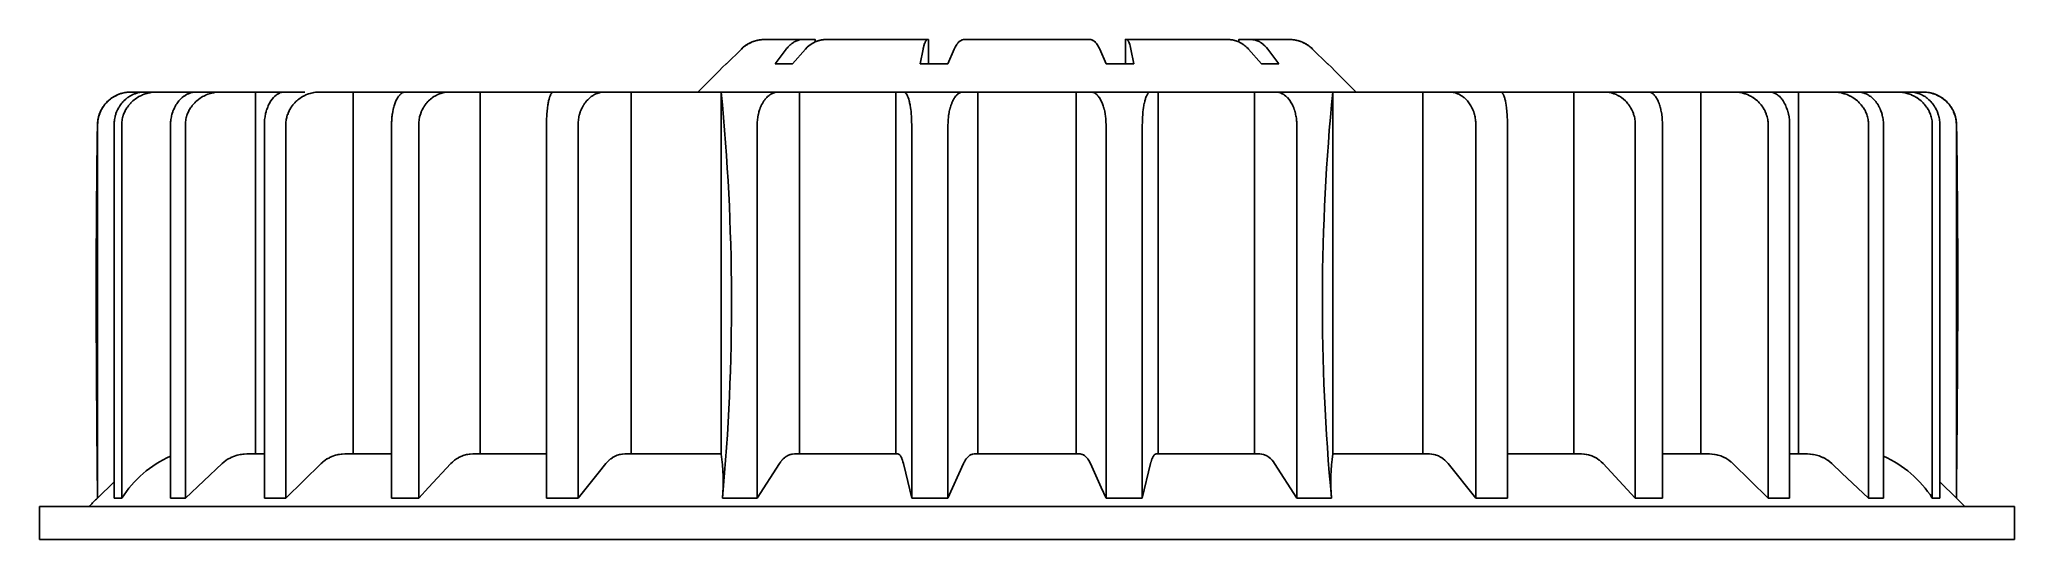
# Model space of a CAD drawing. Header units: millimetres. Extents: x -15 to 15, y -0.5 to 7.1.
import ezdxf

# ---------------------------------------------------------------- set-up
doc = ezdxf.new("R2010")
doc.units = ezdxf.units.MM

msp = doc.modelspace()

# ---------------------------------------------------------------- linework, layer by layer
at = {"color": 7, "linetype": 'Continuous', "lineweight": 25}
for p, q in [((-3.22, 7.062), (-3.22, 7.1)), ((-3.22, 7.062), (-3.22, 7.062)), ((-1.496, 6.73), (-1.496, 7.1)), ((1.496, 7.1), (1.496, 6.73)), ((3.22, 7.1), (3.22, 7.062)), ((-4.565, 6.73), (-4.57, 6.73)), ((-4.57, 6.73), (-4.57, 6.73)), ((-3.823, 6.73), (-3.563, 6.73)), ((-1.621, 6.73), (-1.2, 6.73)), ((1.2, 6.73), (1.621, 6.73)), ((3.823, 6.73), (3.563, 6.73)), ((4.565, 6.73), (4.57, 6.73)), ((-12.689, 6.3), (-12.619, 6.3)), ((-12.689, 6.292), (-12.689, 6.3)), ((-11.718, 6.3), (-11.278, 6.3)), ((-11.718, 0.8), (-11.718, 6.3)), ((-10.234, 6.3), (-8.773, 6.3)), ((-10.234, 0.8), (-10.234, 6.3)), ((-8.304, 6.3), (-6.416, 6.3)), ((-8.304, 0.8), (-8.304, 6.3)), ((-6.011, 6.3), (-3.778, 6.3)), ((-6.011, 0.8), (-6.011, 6.3)), ((-4.645, 6.3), (-4.645, 0.8)), ((-3.455, 6.3), (3.455, 6.3)), ((-3.455, 0.8), (-3.455, 6.3)), ((-1.992, 6.3), (-1.992, 0.8)), ((-0.748, 0.8), (-0.748, 6.3)), ((0.748, 6.3), (0.748, 0.8)), ((1.992, 0.8), (1.992, 6.3)), ((3.455, 6.3), (3.455, 0.8)), ((3.778, 6.3), (6.011, 6.3)), ((4.645, 0.8), (4.645, 6.3)), ((6.011, 6.3), (6.011, 0.8)), ((6.416, 6.3), (8.304, 6.3)), ((8.304, 6.3), (8.304, 0.8)), ((8.773, 6.3), (10.234, 6.3)), ((10.234, 6.3), (10.234, 0.8)), ((10.97, 6.3), (10.748, 6.3)), ((11.278, 6.3), (11.718, 6.3)), ((11.718, 6.3), (11.718, 0.8)), ((12.619, 6.3), (12.689, 6.3)), ((12.689, 6.3), (12.689, 6.292)), ((-11.718, 0.8), (-11.584, 0.8)), ((-10.234, 0.8), (-9.652, 0.8)), ((-7.299, 0.8), (-8.304, 0.8)), ((-4.645, 0.8), (-6.011, 0.8)), ((-1.992, 0.8), (-3.455, 0.8)), ((0.748, 0.8), (-0.748, 0.8)), ((1.992, 0.8), (3.455, 0.8)), ((6.011, 0.8), (4.645, 0.8)), ((7.299, 0.8), (8.304, 0.8)), ((9.652, 0.8), (10.234, 0.8)), ((11.718, 0.8), (11.584, 0.8)), ((-14.117, 0.13), (-13.866, 0.378)), ((13.866, 0.378), (14.117, 0.13)), ((-15, 0), (-15, -0.5)), ((-15, 0), (15, 0)), ((-14.12, 0.13), (-14.117, 0.13)), ((-13.751, 0.13), (-13.866, 0.13)), ((-13.01, 0.13), (-12.784, 0.13)), ((-11.584, 0.13), (-11.258, 0.13)), ((-9.652, 0.13), (-9.24, 0.13)), ((-7.299, 0.13), (-6.819, 0.13)), ((-4.626, 0.13), (-4.099, 0.13)), ((-1.751, 0.13), (-1.2, 0.13)), ((1.2, 0.13), (1.751, 0.13)), ((4.099, 0.13), (4.626, 0.13)), ((6.819, 0.13), (7.299, 0.13)), ((9.24, 0.13), (9.652, 0.13)), ((11.258, 0.13), (11.584, 0.13)), ((13.01, 0.13), (12.784, 0.13)), ((13.866, 0.13), (13.751, 0.13)), ((14.117, 0.13), (14.118, 0.13)), ((14.248, 0), (14.118, 0.13)), ((15, -0.5), (15, 0)), ((15, -0.5), (-15, -0.5))]:
    msp.add_line(p, q, dxfattribs=at)
at = {"color": 7, "linetype": 'Continuous', "lineweight": 25, "flags": 128}
for points in [[(-4.565, 6.73), (-4.339, 6.954), (-4.309, 6.981), (-4.278, 7.006), (-4.246, 7.026), (-4.244, 7.027), (-4.212, 7.045), (-4.21, 7.047), (-4.2, 7.051), (-4.175, 7.062), (-4.162, 7.067), (-4.138, 7.075), (-4.123, 7.08), (-4.1, 7.086), (-4.084, 7.09), (-4.061, 7.093), (-4.045, 7.096), (-4.036, 7.097), (-4.022, 7.098), (-3.996, 7.1), (-3.982, 7.1), (-3.961, 7.1), (-3.918, 7.1), (-3.876, 7.1), (-3.835, 7.1), (-3.795, 7.1), (-3.757, 7.1), (-3.721, 7.1), (-3.688, 7.1), (-3.657, 7.1), (-3.628, 7.1), (-3.603, 7.1), (-3.581, 7.1), (-3.562, 7.1), (-3.547, 7.1), (-3.394, 7.1)], [(-4.32, 6.971), (-4.332, 6.961), (-4.339, 6.954)], [(-4.252, 7.023), (-4.259, 7.018), (-4.269, 7.012)], [(-4.217, 7.042), (-4.225, 7.038), (-4.235, 7.033)], [(-4.01, 7.099), (-4.022, 7.098), (-4.028, 7.098)], [(-3.22, 7.1), (-3.22, 7.1), (-3.223, 7.1), (-3.23, 7.1), (-3.241, 7.1), (-3.256, 7.1), (-3.274, 7.1), (-3.295, 7.1), (-3.32, 7.1), (-3.348, 7.1), (-3.378, 7.1), (-3.394, 7.1), (-3.423, 7.098), (-3.452, 7.094), (-3.454, 7.093), (-3.481, 7.086), (-3.483, 7.085), (-3.509, 7.075), (-3.511, 7.074), (-3.519, 7.071), (-3.536, 7.062), (-3.547, 7.056), (-3.563, 7.045), (-3.573, 7.038), (-3.588, 7.026), (-3.598, 7.018), (-3.612, 7.004), (-3.622, 6.995), (-3.629, 6.987), (-3.635, 6.98), (-3.651, 6.961), (-3.657, 6.954), (-3.823, 6.73)], [(-1.505, 7.1), (-1.511, 7.1), (-1.523, 7.1), (-1.539, 7.1), (-1.559, 7.1), (-1.581, 7.1), (-1.607, 7.1), (-1.636, 7.1), (-1.668, 7.1), (-1.702, 7.1), (-2.495, 7.1), (-2.531, 7.1), (-2.569, 7.1), (-2.609, 7.1), (-2.651, 7.1), (-2.693, 7.1), (-2.736, 7.1), (-2.78, 7.1), (-2.824, 7.1), (-2.867, 7.1), (-2.91, 7.1), (-2.951, 7.1), (-2.992, 7.1), (-3.031, 7.1), (-3.049, 7.1), (-3.061, 7.1), (-3.084, 7.098), (-3.097, 7.097), (-3.104, 7.096), (-3.119, 7.093), (-3.139, 7.09), (-3.153, 7.086), (-3.174, 7.08), (-3.187, 7.075), (-3.208, 7.067), (-3.22, 7.062), (-3.241, 7.051), (-3.25, 7.047), (-3.252, 7.045), (-3.281, 7.027), (-3.282, 7.026), (-3.31, 7.006), (-3.338, 6.981), (-3.364, 6.954), (-3.563, 6.73)], [(-3.074, 7.099), (-3.084, 7.098), (-3.09, 7.098)], [(-1.621, 6.73), (-1.578, 6.954), (-1.576, 6.961), (-1.572, 6.98), (-1.571, 6.987), (-1.569, 6.995), (-1.566, 7.004), (-1.562, 7.018), (-1.56, 7.026), (-1.556, 7.038), (-1.553, 7.045), (-1.549, 7.056), (-1.546, 7.062), (-1.542, 7.071), (-1.54, 7.074), (-1.539, 7.075), (-1.532, 7.085), (-1.532, 7.086), (-1.525, 7.093), (-1.524, 7.094), (-1.517, 7.098), (-1.509, 7.1), (-1.505, 7.1), (-1.499, 7.1), (-1.496, 7.1), (-1.496, 7.1)], [(1.2, 6.73), (1.104, 6.954), (1.101, 6.961), (1.092, 6.98), (1.088, 6.987), (1.084, 6.995), (1.078, 7.004), (1.07, 7.018), (1.064, 7.026), (1.056, 7.038), (1.05, 7.045), (1.04, 7.056), (1.034, 7.062), (1.024, 7.071), (1.02, 7.074), (1.018, 7.075), (1.003, 7.085), (1.002, 7.086), (0.987, 7.093), (0.986, 7.094), (0.97, 7.098), (0.952, 7.1), (0.943, 7.1), (0.923, 7.1), (0.9, 7.1), (0.873, 7.1), (0.843, 7.1), (0.811, 7.1), (0.777, 7.1), (0.74, 7.1), (0.701, 7.1), (0.661, 7.1), (0.619, 7.1), (0.577, 7.1), (0.534, 7.1), (0.49, 7.1), (-0.49, 7.1), (-0.534, 7.1), (-0.577, 7.1), (-0.619, 7.1), (-0.661, 7.1), (-0.701, 7.1), (-0.74, 7.1), (-0.777, 7.1), (-0.811, 7.1), (-0.843, 7.1), (-0.873, 7.1), (-0.9, 7.1), (-0.923, 7.1), (-0.943, 7.1), (-0.952, 7.1), (-0.958, 7.1), (-0.969, 7.098), (-0.975, 7.097), (-0.979, 7.096), (-0.986, 7.093), (-0.995, 7.09), (-1.002, 7.086), (-1.012, 7.08), (-1.018, 7.075), (-1.029, 7.067), (-1.034, 7.062), (-1.045, 7.051), (-1.049, 7.047), (-1.05, 7.045), (-1.064, 7.027), (-1.064, 7.026), (-1.078, 7.006), (-1.091, 6.981), (-1.104, 6.954), (-1.2, 6.73)], [(-1.096, 6.971), (-1.101, 6.961), (-1.104, 6.954)], [(-1.067, 7.023), (-1.07, 7.018), (-1.074, 7.012)], [(-1.052, 7.042), (-1.056, 7.038), (-1.06, 7.033)], [(-0.964, 7.099), (-0.969, 7.098), (-0.971, 7.098)], [(0.964, 7.099), (0.958, 7.1), (0.952, 7.1)], [(0.999, 7.087), (0.995, 7.09), (0.991, 7.091)], [(1.016, 7.077), (1.012, 7.08), (1.008, 7.083)], [(1.034, 7.062), (1.029, 7.067), (1.026, 7.069)], [(1.081, 7), (1.078, 7.006), (1.074, 7.012)], [(1.096, 6.971), (1.091, 6.981), (1.09, 6.984)], [(1.496, 7.1), (1.496, 7.1), (1.499, 7.1), (1.505, 7.1), (1.509, 7.1), (1.512, 7.1), (1.517, 7.098), (1.52, 7.097), (1.521, 7.096), (1.524, 7.093), (1.529, 7.09), (1.532, 7.086), (1.536, 7.08), (1.539, 7.075), (1.544, 7.067), (1.546, 7.062), (1.551, 7.051), (1.553, 7.047), (1.553, 7.045), (1.56, 7.027), (1.56, 7.026), (1.566, 7.004), (1.572, 6.98), (1.578, 6.954), (1.621, 6.73)], [(3.563, 6.73), (3.364, 6.954), (3.357, 6.961), (3.338, 6.98), (3.331, 6.987), (3.322, 6.995), (3.311, 7.004), (3.294, 7.018), (3.282, 7.026), (3.264, 7.038), (3.251, 7.045), (3.232, 7.056), (3.22, 7.062), (3.199, 7.071), (3.19, 7.074), (3.187, 7.075), (3.156, 7.085), (3.153, 7.086), (3.121, 7.093), (3.119, 7.094), (3.086, 7.098), (3.049, 7.1), (3.031, 7.1), (2.992, 7.1), (2.951, 7.1), (2.91, 7.1), (2.867, 7.1), (2.824, 7.1), (2.78, 7.1), (2.736, 7.1), (2.693, 7.1), (2.651, 7.1), (2.609, 7.1), (2.569, 7.1), (2.531, 7.1), (2.495, 7.1), (1.702, 7.1), (1.668, 7.1), (1.636, 7.1), (1.607, 7.1), (1.581, 7.1), (1.559, 7.1), (1.539, 7.1), (1.523, 7.1), (1.511, 7.1), (1.509, 7.1)], [(3.049, 7.1), (3.061, 7.1), (3.074, 7.099)], [(3.13, 7.091), (3.139, 7.09), (3.148, 7.087)], [(3.165, 7.083), (3.174, 7.08), (3.182, 7.077)], [(3.203, 7.069), (3.208, 7.067), (3.22, 7.062), (3.22, 7.062)], [(3.22, 7.1), (3.22, 7.1), (3.223, 7.1), (3.23, 7.1), (3.241, 7.1), (3.256, 7.1), (3.274, 7.1), (3.295, 7.1), (3.32, 7.1), (3.348, 7.1), (3.378, 7.1), (3.394, 7.1), (3.404, 7.1), (3.423, 7.098), (3.434, 7.097), (3.44, 7.096), (3.452, 7.093), (3.469, 7.09), (3.481, 7.086), (3.498, 7.08), (3.509, 7.075), (3.526, 7.067), (3.536, 7.062), (3.554, 7.051), (3.561, 7.047), (3.563, 7.045), (3.587, 7.027), (3.588, 7.026), (3.613, 7.004), (3.636, 6.98), (3.657, 6.954), (3.823, 6.73)], [(4.565, 6.73), (4.339, 6.954), (4.332, 6.961), (4.31, 6.98), (4.302, 6.987), (4.292, 6.995), (4.279, 7.004), (4.259, 7.018), (4.246, 7.026), (4.225, 7.038), (4.211, 7.045), (4.189, 7.056), (4.175, 7.062), (4.152, 7.071), (4.142, 7.074), (4.138, 7.075), (4.103, 7.085), (4.1, 7.086), (4.064, 7.093), (4.061, 7.094), (4.023, 7.098), (3.982, 7.1), (3.961, 7.1), (3.918, 7.1), (3.876, 7.1), (3.835, 7.1), (3.795, 7.1), (3.757, 7.1), (3.721, 7.1), (3.688, 7.1), (3.657, 7.1), (3.628, 7.1), (3.603, 7.1), (3.581, 7.1), (3.562, 7.1), (3.547, 7.1), (3.394, 7.1)], [(3.982, 7.1), (3.996, 7.1), (4.01, 7.099)], [(4.074, 7.091), (4.084, 7.09), (4.094, 7.087)], [(4.113, 7.083), (4.123, 7.08), (4.132, 7.077)], [(4.157, 7.069), (4.162, 7.067), (4.175, 7.062)], [(4.271, 7.01), (4.279, 7.004), (4.284, 7)], [(4.307, 6.983), (4.31, 6.98), (4.32, 6.971)], [(-14.117, 0.13), (-14.117, 5.8), (-14.116, 5.838), (-14.115, 5.841), (-14.112, 5.875), (-14.11, 5.882), (-14.105, 5.912), (-14.102, 5.923), (-14.095, 5.948), (-14.092, 5.958), (-14.09, 5.962), (-14.078, 5.994), (-14.075, 6.001), (-14.061, 6.029), (-14.056, 6.038), (-14.042, 6.062), (-14.035, 6.073), (-14.021, 6.094), (-14.018, 6.098), (-14.011, 6.107), (-13.993, 6.129), (-13.984, 6.138), (-13.965, 6.158), (-13.954, 6.168), (-13.935, 6.185), (-13.923, 6.194), (-13.904, 6.209), (-13.889, 6.218), (-13.868, 6.231), (-13.853, 6.239), (-13.831, 6.251), (-13.815, 6.258), (-13.793, 6.267), (-13.777, 6.273), (-13.754, 6.28), (-13.737, 6.284), (-13.712, 6.29), (-13.696, 6.293), (-13.67, 6.297), (-13.654, 6.298), (-13.628, 6.3), (-13.613, 6.3), (-13.409, 6.3)], [(-13.221, 6.3), (-13.409, 6.3), (-13.436, 6.299), (-13.447, 6.298), (-13.475, 6.295), (-13.484, 6.293), (-13.512, 6.287), (-13.521, 6.284), (-13.549, 6.276), (-13.558, 6.273), (-13.584, 6.262), (-13.593, 6.258), (-13.597, 6.256), (-13.627, 6.24), (-13.63, 6.238), (-13.659, 6.218), (-13.661, 6.217), (-13.691, 6.194), (-13.718, 6.168), (-13.733, 6.153), (-13.745, 6.138), (-13.757, 6.124), (-13.77, 6.107), (-13.779, 6.094), (-13.792, 6.073), (-13.798, 6.063), (-13.811, 6.038), (-13.815, 6.03), (-13.825, 6.008), (-13.828, 6.001), (-13.838, 5.973), (-13.841, 5.962), (-13.849, 5.938), (-13.852, 5.923), (-13.857, 5.902), (-13.86, 5.882), (-13.862, 5.866), (-13.864, 5.847), (-13.865, 5.841), (-13.866, 5.81), (-13.866, 5.8), (-13.866, 0.13)], [(-13.751, 0.13), (-13.751, 5.8), (-13.75, 5.838), (-13.749, 5.841), (-13.745, 5.875), (-13.744, 5.882), (-13.738, 5.912), (-13.735, 5.923), (-13.728, 5.948), (-13.724, 5.958), (-13.722, 5.962), (-13.71, 5.994), (-13.706, 6.001), (-13.692, 6.029), (-13.687, 6.038), (-13.673, 6.062), (-13.665, 6.073), (-13.65, 6.094), (-13.647, 6.098), (-13.639, 6.107), (-13.62, 6.129), (-13.611, 6.138), (-13.591, 6.158), (-13.58, 6.168), (-13.56, 6.185), (-13.547, 6.194), (-13.527, 6.209), (-13.511, 6.218), (-13.49, 6.231), (-13.474, 6.239), (-13.451, 6.251), (-13.434, 6.258), (-13.411, 6.267), (-13.394, 6.273), (-13.37, 6.28), (-13.352, 6.284), (-13.326, 6.29), (-13.309, 6.293), (-13.282, 6.297), (-13.265, 6.298), (-13.237, 6.3), (-13.221, 6.3), (-12.689, 6.3)], [(-12.252, 6.3), (-12.619, 6.3), (-12.643, 6.299), (-12.651, 6.298), (-12.676, 6.295), (-12.683, 6.293), (-12.708, 6.287), (-12.715, 6.284), (-12.739, 6.276), (-12.746, 6.273), (-12.769, 6.262), (-12.776, 6.258), (-12.779, 6.256), (-12.805, 6.24), (-12.808, 6.238), (-12.833, 6.218), (-12.835, 6.217), (-12.86, 6.194), (-12.883, 6.168), (-12.896, 6.153), (-12.906, 6.138), (-12.916, 6.124), (-12.927, 6.107), (-12.935, 6.094), (-12.946, 6.073), (-12.951, 6.063), (-12.962, 6.038), (-12.966, 6.03), (-12.974, 6.008), (-12.977, 6.001), (-12.985, 5.973), (-12.988, 5.962), (-12.994, 5.938), (-12.997, 5.923), (-13.001, 5.902), (-13.004, 5.882), (-13.006, 5.866), (-13.008, 5.847), (-13.008, 5.841), (-13.009, 5.81), (-13.01, 5.8), (-13.01, 0.13)], [(-12.784, 0.13), (-12.784, 5.8), (-12.783, 5.838), (-12.782, 5.841), (-12.778, 5.875), (-12.777, 5.882), (-12.771, 5.912), (-12.768, 5.923), (-12.76, 5.948), (-12.757, 5.958), (-12.755, 5.962), (-12.742, 5.994), (-12.739, 6.001), (-12.725, 6.029), (-12.72, 6.038), (-12.705, 6.062), (-12.697, 6.073), (-12.682, 6.094), (-12.68, 6.098), (-12.672, 6.107), (-12.653, 6.129), (-12.643, 6.138), (-12.624, 6.158), (-12.612, 6.168), (-12.592, 6.185), (-12.579, 6.194), (-12.559, 6.209), (-12.543, 6.218), (-12.522, 6.231), (-12.505, 6.239), (-12.483, 6.251), (-12.466, 6.258), (-12.442, 6.267), (-12.425, 6.273), (-12.401, 6.28), (-12.383, 6.284), (-12.357, 6.29), (-12.34, 6.293), (-12.313, 6.297), (-12.296, 6.298), (-12.268, 6.3), (-12.252, 6.3), (-11.718, 6.3)], [(-11.584, 0.13), (-11.584, 5.8), (-11.584, 5.81), (-11.583, 5.841), (-11.583, 5.847), (-11.581, 5.866), (-11.58, 5.882), (-11.578, 5.902), (-11.574, 5.923), (-11.572, 5.938), (-11.567, 5.962), (-11.565, 5.973), (-11.558, 6.001), (-11.556, 6.008), (-11.55, 6.03), (-11.547, 6.038), (-11.538, 6.063), (-11.534, 6.073), (-11.526, 6.094), (-11.519, 6.107), (-11.511, 6.124), (-11.503, 6.138), (-11.495, 6.153), (-11.485, 6.168), (-11.467, 6.194), (-11.447, 6.217), (-11.445, 6.218), (-11.426, 6.238), (-11.424, 6.24), (-11.404, 6.256), (-11.401, 6.258), (-11.395, 6.262), (-11.377, 6.273), (-11.372, 6.276), (-11.353, 6.284), (-11.347, 6.287), (-11.328, 6.293), (-11.322, 6.295), (-11.303, 6.298), (-11.296, 6.299), (-11.278, 6.3), (-10.97, 6.3)], [(-11.258, 0.13), (-11.258, 5.8), (-11.257, 5.838), (-11.256, 5.841), (-11.252, 5.875), (-11.251, 5.882), (-11.245, 5.912), (-11.242, 5.923), (-11.236, 5.948), (-11.232, 5.958), (-11.23, 5.962), (-11.218, 5.994), (-11.215, 6.001), (-11.202, 6.029), (-11.197, 6.038), (-11.182, 6.062), (-11.175, 6.073), (-11.161, 6.094), (-11.158, 6.098), (-11.15, 6.107), (-11.132, 6.129), (-11.123, 6.138), (-11.104, 6.158), (-11.093, 6.168), (-11.074, 6.185), (-11.061, 6.194), (-11.042, 6.209), (-11.027, 6.218), (-11.006, 6.231), (-10.991, 6.239), (-10.969, 6.251), (-10.953, 6.258), (-10.93, 6.267), (-10.914, 6.273), (-10.891, 6.28), (-10.873, 6.284), (-10.849, 6.29), (-10.832, 6.293), (-10.806, 6.297), (-10.79, 6.298), (-10.763, 6.3), (-10.748, 6.3), (-10.234, 6.3)], [(-9.652, 0.13), (-9.652, 5.8), (-9.652, 5.81), (-9.652, 5.841), (-9.651, 5.847), (-9.65, 5.866), (-9.649, 5.882), (-9.648, 5.902), (-9.646, 5.923), (-9.644, 5.938), (-9.641, 5.962), (-9.639, 5.973), (-9.635, 6.001), (-9.633, 6.008), (-9.629, 6.03), (-9.627, 6.038), (-9.621, 6.063), (-9.618, 6.073), (-9.612, 6.094), (-9.608, 6.107), (-9.603, 6.124), (-9.597, 6.138), (-9.591, 6.153), (-9.585, 6.168), (-9.572, 6.194), (-9.559, 6.217), (-9.558, 6.218), (-9.545, 6.238), (-9.543, 6.24), (-9.529, 6.256), (-9.528, 6.258), (-9.524, 6.262), (-9.511, 6.273), (-9.508, 6.276), (-9.495, 6.284), (-9.491, 6.287), (-9.478, 6.293), (-9.474, 6.295), (-9.461, 6.298), (-9.456, 6.299), (-9.444, 6.3), (-9.234, 6.3)], [(-9.24, 0.13), (-9.24, 5.8), (-9.239, 5.838), (-9.239, 5.841), (-9.235, 5.875), (-9.234, 5.882), (-9.229, 5.912), (-9.226, 5.923), (-9.22, 5.948), (-9.217, 5.958), (-9.215, 5.962), (-9.204, 5.994), (-9.201, 6.001), (-9.189, 6.029), (-9.184, 6.038), (-9.171, 6.062), (-9.164, 6.073), (-9.151, 6.094), (-9.149, 6.098), (-9.142, 6.107), (-9.125, 6.129), (-9.117, 6.138), (-9.099, 6.158), (-9.09, 6.168), (-9.072, 6.185), (-9.06, 6.194), (-9.043, 6.209), (-9.029, 6.218), (-9.01, 6.231), (-8.996, 6.239), (-8.976, 6.251), (-8.961, 6.258), (-8.94, 6.267), (-8.925, 6.273), (-8.904, 6.28), (-8.888, 6.284), (-8.866, 6.29), (-8.85, 6.293), (-8.827, 6.297), (-8.812, 6.298), (-8.788, 6.3), (-8.773, 6.3), (-8.304, 6.3)], [(-7.299, 0.13), (-7.299, 5.8), (-7.299, 5.81), (-7.298, 5.841), (-7.298, 5.847), (-7.298, 5.866), (-7.297, 5.882), (-7.297, 5.902), (-7.296, 5.923), (-7.295, 5.938), (-7.293, 5.962), (-7.292, 5.973), (-7.29, 6.001), (-7.289, 6.008), (-7.287, 6.03), (-7.286, 6.038), (-7.284, 6.063), (-7.282, 6.073), (-7.279, 6.094), (-7.277, 6.107), (-7.274, 6.124), (-7.272, 6.138), (-7.269, 6.153), (-7.266, 6.168), (-7.26, 6.194), (-7.253, 6.217), (-7.253, 6.218), (-7.246, 6.238), (-7.245, 6.24), (-7.239, 6.256), (-7.238, 6.258), (-7.236, 6.262), (-7.23, 6.273), (-7.228, 6.276), (-7.222, 6.284), (-7.22, 6.287), (-7.214, 6.293), (-7.212, 6.295), (-7.205, 6.298), (-7.203, 6.299), (-7.197, 6.3), (-7.094, 6.3)], [(-6.819, 0.13), (-6.819, 5.8), (-6.817, 5.838), (-6.817, 5.841), (-6.814, 5.875), (-6.813, 5.882), (-6.808, 5.912), (-6.806, 5.923), (-6.801, 5.948), (-6.798, 5.958), (-6.797, 5.962), (-6.787, 5.994), (-6.785, 6.001), (-6.774, 6.029), (-6.77, 6.038), (-6.759, 6.062), (-6.753, 6.073), (-6.742, 6.094), (-6.74, 6.098), (-6.734, 6.107), (-6.719, 6.129), (-6.712, 6.138), (-6.697, 6.158), (-6.689, 6.168), (-6.673, 6.185), (-6.663, 6.194), (-6.648, 6.209), (-6.636, 6.218), (-6.62, 6.231), (-6.608, 6.239), (-6.59, 6.251), (-6.578, 6.258), (-6.56, 6.267), (-6.547, 6.273), (-6.529, 6.28), (-6.515, 6.284), (-6.495, 6.29), (-6.482, 6.293), (-6.462, 6.297), (-6.449, 6.298), (-6.428, 6.3), (-6.416, 6.3), (-6.011, 6.3)], [(-4.099, 0.13), (-4.099, 5.8), (-4.098, 5.838), (-4.098, 5.841), (-4.095, 5.875), (-4.094, 5.882), (-4.091, 5.912), (-4.089, 5.923), (-4.085, 5.948), (-4.083, 5.958), (-4.081, 5.962), (-4.074, 5.994), (-4.072, 6.001), (-4.063, 6.029), (-4.06, 6.038), (-4.051, 6.062), (-4.046, 6.073), (-4.038, 6.094), (-4.036, 6.098), (-4.031, 6.107), (-4.02, 6.129), (-4.014, 6.138), (-4.002, 6.158), (-3.995, 6.168), (-3.983, 6.185), (-3.975, 6.194), (-3.963, 6.209), (-3.953, 6.218), (-3.94, 6.231), (-3.931, 6.239), (-3.917, 6.251), (-3.907, 6.258), (-3.892, 6.267), (-3.882, 6.273), (-3.868, 6.28), (-3.857, 6.284), (-3.841, 6.29), (-3.831, 6.293), (-3.814, 6.297), (-3.804, 6.298), (-3.787, 6.3), (-3.778, 6.3), (-3.455, 6.3)], [(-1.751, 0.13), (-1.751, 5.8), (-1.751, 5.81), (-1.752, 5.841), (-1.752, 5.847), (-1.752, 5.866), (-1.753, 5.882), (-1.754, 5.902), (-1.755, 5.923), (-1.756, 5.938), (-1.758, 5.962), (-1.759, 5.973), (-1.761, 6.001), (-1.762, 6.008), (-1.765, 6.03), (-1.766, 6.038), (-1.769, 6.063), (-1.771, 6.073), (-1.774, 6.094), (-1.777, 6.107), (-1.78, 6.124), (-1.783, 6.138), (-1.786, 6.153), (-1.79, 6.168), (-1.797, 6.194), (-1.805, 6.217), (-1.806, 6.218), (-1.813, 6.238), (-1.814, 6.24), (-1.822, 6.256), (-1.823, 6.258), (-1.825, 6.262), (-1.832, 6.273), (-1.835, 6.276), (-1.842, 6.284), (-1.844, 6.287), (-1.852, 6.293), (-1.854, 6.295), (-1.861, 6.298), (-1.864, 6.299), (-1.871, 6.3), (-1.992, 6.3)], [(-1.2, 0.13), (-1.2, 5.8), (-1.199, 5.838), (-1.199, 5.841), (-1.197, 5.875), (-1.197, 5.882), (-1.194, 5.912), (-1.193, 5.923), (-1.19, 5.948), (-1.189, 5.958), (-1.188, 5.962), (-1.182, 5.994), (-1.181, 6.001), (-1.175, 6.029), (-1.173, 6.038), (-1.167, 6.062), (-1.163, 6.073), (-1.157, 6.094), (-1.156, 6.098), (-1.152, 6.107), (-1.144, 6.129), (-1.14, 6.138), (-1.132, 6.158), (-1.127, 6.168), (-1.119, 6.185), (-1.113, 6.194), (-1.105, 6.209), (-1.098, 6.218), (-1.089, 6.231), (-1.082, 6.239), (-1.072, 6.251), (-1.065, 6.258), (-1.055, 6.267), (-1.048, 6.273), (-1.038, 6.28), (-1.03, 6.284), (-1.019, 6.29), (-1.012, 6.293), (-1, 6.297), (-0.993, 6.298), (-0.981, 6.3), (-0.974, 6.3), (-0.748, 6.3)], [(1.2, 0.13), (1.2, 5.8), (1.2, 5.81), (1.199, 5.841), (1.199, 5.847), (1.198, 5.866), (1.197, 5.882), (1.195, 5.902), (1.193, 5.923), (1.191, 5.938), (1.188, 5.962), (1.186, 5.973), (1.181, 6.001), (1.18, 6.008), (1.175, 6.03), (1.173, 6.038), (1.166, 6.063), (1.163, 6.073), (1.157, 6.094), (1.152, 6.107), (1.146, 6.124), (1.14, 6.138), (1.134, 6.153), (1.127, 6.168), (1.113, 6.194), (1.099, 6.217), (1.098, 6.218), (1.083, 6.238), (1.082, 6.24), (1.067, 6.256), (1.065, 6.258), (1.061, 6.262), (1.048, 6.273), (1.043, 6.276), (1.03, 6.284), (1.025, 6.287), (1.012, 6.293), (1.007, 6.295), (0.993, 6.298), (0.988, 6.299), (0.974, 6.3), (0.748, 6.3)], [(1.751, 0.13), (1.751, 5.8), (1.752, 5.838), (1.752, 5.841), (1.753, 5.875), (1.753, 5.882), (1.754, 5.912), (1.755, 5.923), (1.757, 5.948), (1.757, 5.958), (1.758, 5.962), (1.761, 5.994), (1.761, 6.001), (1.765, 6.029), (1.766, 6.038), (1.769, 6.062), (1.771, 6.073), (1.774, 6.094), (1.775, 6.098), (1.777, 6.107), (1.781, 6.129), (1.783, 6.138), (1.788, 6.158), (1.79, 6.168), (1.795, 6.185), (1.798, 6.194), (1.802, 6.209), (1.806, 6.218), (1.811, 6.231), (1.814, 6.239), (1.819, 6.251), (1.823, 6.258), (1.828, 6.267), (1.832, 6.273), (1.838, 6.28), (1.842, 6.284), (1.848, 6.29), (1.852, 6.293), (1.858, 6.297), (1.861, 6.298), (1.868, 6.3), (1.871, 6.3), (1.992, 6.3)], [(4.099, 0.13), (4.099, 5.8), (4.099, 5.81), (4.098, 5.841), (4.097, 5.847), (4.096, 5.866), (4.094, 5.882), (4.092, 5.902), (4.089, 5.923), (4.086, 5.938), (4.081, 5.962), (4.079, 5.973), (4.072, 6.001), (4.07, 6.008), (4.063, 6.03), (4.06, 6.038), (4.051, 6.063), (4.046, 6.073), (4.037, 6.094), (4.031, 6.107), (4.022, 6.124), (4.014, 6.138), (4.005, 6.153), (3.995, 6.168), (3.976, 6.194), (3.955, 6.217), (3.953, 6.218), (3.933, 6.238), (3.931, 6.24), (3.909, 6.256), (3.907, 6.258), (3.901, 6.262), (3.882, 6.273), (3.876, 6.276), (3.857, 6.284), (3.85, 6.287), (3.831, 6.293), (3.824, 6.295), (3.804, 6.298), (3.797, 6.299), (3.778, 6.3), (3.455, 6.3)], [(6.819, 0.13), (6.819, 5.8), (6.819, 5.81), (6.817, 5.841), (6.817, 5.847), (6.815, 5.866), (6.813, 5.882), (6.81, 5.902), (6.806, 5.923), (6.803, 5.938), (6.797, 5.962), (6.794, 5.973), (6.785, 6.001), (6.782, 6.008), (6.774, 6.03), (6.77, 6.038), (6.759, 6.063), (6.753, 6.073), (6.742, 6.094), (6.734, 6.107), (6.722, 6.124), (6.712, 6.138), (6.701, 6.153), (6.689, 6.168), (6.664, 6.194), (6.638, 6.217), (6.636, 6.218), (6.61, 6.238), (6.608, 6.24), (6.581, 6.256), (6.578, 6.258), (6.57, 6.262), (6.547, 6.273), (6.539, 6.276), (6.515, 6.284), (6.507, 6.287), (6.482, 6.293), (6.474, 6.295), (6.449, 6.298), (6.44, 6.299), (6.416, 6.3), (6.011, 6.3)], [(7.299, 0.13), (7.299, 5.8), (7.298, 5.838), (7.298, 5.841), (7.298, 5.875), (7.297, 5.882), (7.296, 5.912), (7.296, 5.923), (7.294, 5.948), (7.293, 5.958), (7.293, 5.962), (7.291, 5.994), (7.29, 6.001), (7.287, 6.029), (7.286, 6.038), (7.284, 6.062), (7.282, 6.073), (7.279, 6.094), (7.279, 6.098), (7.277, 6.107), (7.274, 6.129), (7.272, 6.138), (7.268, 6.158), (7.266, 6.168), (7.262, 6.185), (7.259, 6.194), (7.256, 6.209), (7.253, 6.218), (7.248, 6.231), (7.245, 6.239), (7.241, 6.251), (7.238, 6.258), (7.233, 6.267), (7.23, 6.273), (7.225, 6.28), (7.222, 6.284), (7.217, 6.29), (7.214, 6.293), (7.208, 6.297), (7.205, 6.298), (7.2, 6.3), (7.197, 6.3), (7.094, 6.3)], [(9.24, 0.13), (9.24, 5.8), (9.24, 5.81), (9.239, 5.841), (9.238, 5.847), (9.236, 5.866), (9.234, 5.882), (9.231, 5.902), (9.226, 5.923), (9.222, 5.938), (9.215, 5.962), (9.211, 5.973), (9.201, 6.001), (9.198, 6.008), (9.188, 6.03), (9.184, 6.038), (9.171, 6.063), (9.164, 6.073), (9.151, 6.094), (9.142, 6.107), (9.129, 6.124), (9.117, 6.138), (9.104, 6.153), (9.09, 6.168), (9.061, 6.194), (9.031, 6.217), (9.029, 6.218), (8.999, 6.238), (8.996, 6.24), (8.965, 6.256), (8.961, 6.258), (8.952, 6.262), (8.925, 6.273), (8.916, 6.276), (8.888, 6.284), (8.879, 6.287), (8.85, 6.293), (8.841, 6.295), (8.812, 6.298), (8.801, 6.299), (8.773, 6.3), (8.304, 6.3)], [(9.234, 6.3), (9.444, 6.3), (9.45, 6.3), (9.461, 6.298), (9.468, 6.297), (9.478, 6.293), (9.485, 6.29), (9.495, 6.284), (9.502, 6.28), (9.511, 6.273), (9.518, 6.267), (9.528, 6.258), (9.534, 6.251), (9.543, 6.239), (9.549, 6.231), (9.558, 6.218), (9.564, 6.209), (9.572, 6.194), (9.577, 6.185), (9.585, 6.168), (9.589, 6.158), (9.597, 6.138), (9.601, 6.129), (9.608, 6.107), (9.611, 6.098), (9.612, 6.094), (9.618, 6.073), (9.621, 6.062), (9.627, 6.038), (9.629, 6.029), (9.635, 6.001), (9.636, 5.994), (9.641, 5.962), (9.642, 5.958), (9.643, 5.948), (9.646, 5.923), (9.647, 5.912), (9.649, 5.882), (9.65, 5.875), (9.652, 5.841), (9.652, 5.838), (9.652, 5.8), (9.652, 0.13)], [(11.258, 0.13), (11.258, 5.8), (11.258, 5.81), (11.256, 5.841), (11.256, 5.847), (11.254, 5.866), (11.251, 5.882), (11.247, 5.902), (11.242, 5.923), (11.238, 5.938), (11.23, 5.962), (11.227, 5.973), (11.215, 6.001), (11.212, 6.008), (11.201, 6.03), (11.197, 6.038), (11.182, 6.063), (11.175, 6.073), (11.161, 6.094), (11.15, 6.107), (11.136, 6.124), (11.123, 6.138), (11.109, 6.153), (11.094, 6.168), (11.062, 6.194), (11.03, 6.217), (11.027, 6.218), (10.994, 6.238), (10.991, 6.24), (10.957, 6.256), (10.953, 6.258), (10.943, 6.262), (10.914, 6.273), (10.904, 6.276), (10.873, 6.284), (10.863, 6.287), (10.832, 6.293), (10.821, 6.295), (10.79, 6.298), (10.778, 6.299), (10.748, 6.3), (10.234, 6.3)], [(11.584, 0.13), (11.584, 5.8), (11.583, 5.838), (11.583, 5.841), (11.581, 5.875), (11.58, 5.882), (11.576, 5.912), (11.575, 5.923), (11.57, 5.948), (11.568, 5.958), (11.567, 5.962), (11.56, 5.994), (11.558, 6.001), (11.55, 6.029), (11.547, 6.038), (11.539, 6.062), (11.534, 6.073), (11.526, 6.094), (11.524, 6.098), (11.519, 6.107), (11.508, 6.129), (11.503, 6.138), (11.492, 6.158), (11.485, 6.168), (11.474, 6.185), (11.466, 6.194), (11.455, 6.209), (11.445, 6.218), (11.433, 6.231), (11.424, 6.239), (11.411, 6.251), (11.401, 6.258), (11.387, 6.267), (11.377, 6.273), (11.364, 6.28), (11.353, 6.284), (11.338, 6.29), (11.328, 6.293), (11.313, 6.297), (11.303, 6.298), (11.287, 6.3), (11.278, 6.3), (10.97, 6.3)], [(12.784, 0.13), (12.784, 5.8), (12.784, 5.81), (12.782, 5.841), (12.782, 5.847), (12.779, 5.866), (12.776, 5.882), (12.773, 5.902), (12.767, 5.923), (12.763, 5.938), (12.755, 5.962), (12.751, 5.973), (12.739, 6.001), (12.736, 6.008), (12.725, 6.03), (12.72, 6.038), (12.705, 6.063), (12.697, 6.073), (12.682, 6.094), (12.672, 6.107), (12.657, 6.124), (12.643, 6.138), (12.629, 6.153), (12.613, 6.168), (12.58, 6.194), (12.546, 6.217), (12.543, 6.218), (12.509, 6.238), (12.506, 6.24), (12.471, 6.256), (12.466, 6.258), (12.456, 6.262), (12.425, 6.273), (12.415, 6.276), (12.383, 6.284), (12.373, 6.287), (12.34, 6.293), (12.329, 6.295), (12.296, 6.298), (12.284, 6.299), (12.252, 6.3), (11.718, 6.3)], [(13.01, 0.13), (13.01, 5.8), (13.008, 5.838), (13.008, 5.841), (13.005, 5.875), (13.004, 5.882), (13, 5.912), (12.997, 5.923), (12.992, 5.948), (12.99, 5.958), (12.988, 5.962), (12.979, 5.994), (12.977, 6.001), (12.966, 6.029), (12.962, 6.038), (12.952, 6.062), (12.946, 6.073), (12.935, 6.094), (12.933, 6.098), (12.927, 6.107), (12.913, 6.129), (12.906, 6.138), (12.892, 6.158), (12.884, 6.168), (12.869, 6.185), (12.859, 6.194), (12.844, 6.209), (12.833, 6.218), (12.817, 6.231), (12.805, 6.239), (12.788, 6.251), (12.776, 6.258), (12.759, 6.267), (12.746, 6.273), (12.729, 6.28), (12.715, 6.284), (12.696, 6.29), (12.683, 6.293), (12.664, 6.297), (12.651, 6.298), (12.631, 6.3), (12.619, 6.3), (12.252, 6.3)], [(13.751, 0.13), (13.751, 5.8), (13.751, 5.81), (13.749, 5.841), (13.749, 5.847), (13.747, 5.866), (13.744, 5.882), (13.74, 5.902), (13.735, 5.923), (13.731, 5.938), (13.722, 5.962), (13.718, 5.973), (13.706, 6.001), (13.703, 6.008), (13.692, 6.03), (13.687, 6.038), (13.672, 6.063), (13.665, 6.073), (13.65, 6.094), (13.639, 6.107), (13.625, 6.124), (13.611, 6.138), (13.597, 6.153), (13.58, 6.168), (13.548, 6.194), (13.514, 6.217), (13.511, 6.218), (13.477, 6.238), (13.474, 6.24), (13.439, 6.256), (13.434, 6.258), (13.424, 6.262), (13.394, 6.273), (13.384, 6.276), (13.352, 6.284), (13.341, 6.287), (13.309, 6.293), (13.298, 6.295), (13.265, 6.298), (13.253, 6.299), (13.221, 6.3), (12.689, 6.3)], [(13.221, 6.3), (13.409, 6.3), (13.423, 6.3), (13.447, 6.298), (13.461, 6.297), (13.484, 6.293), (13.499, 6.29), (13.521, 6.284), (13.537, 6.28), (13.558, 6.273), (13.572, 6.267), (13.593, 6.258), (13.607, 6.251), (13.627, 6.239), (13.641, 6.231), (13.659, 6.218), (13.673, 6.209), (13.69, 6.194), (13.701, 6.185), (13.719, 6.168), (13.728, 6.158), (13.745, 6.138), (13.753, 6.129), (13.77, 6.107), (13.777, 6.098), (13.779, 6.094), (13.792, 6.073), (13.799, 6.062), (13.811, 6.038), (13.816, 6.029), (13.828, 6.001), (13.831, 5.994), (13.842, 5.962), (13.843, 5.958), (13.846, 5.948), (13.852, 5.923), (13.855, 5.912), (13.86, 5.882), (13.861, 5.875), (13.865, 5.841), (13.865, 5.838), (13.866, 5.8), (13.866, 0.13)], [(14.117, 0.13), (14.117, 5.8), (14.117, 5.81), (14.115, 5.841), (14.115, 5.847), (14.113, 5.866), (14.11, 5.882), (14.107, 5.902), (14.102, 5.923), (14.098, 5.938), (14.09, 5.962), (14.086, 5.973), (14.075, 6.001), (14.071, 6.008), (14.061, 6.03), (14.056, 6.038), (14.042, 6.063), (14.035, 6.073), (14.021, 6.094), (14.011, 6.107), (13.997, 6.124), (13.984, 6.138), (13.97, 6.153), (13.955, 6.168), (13.924, 6.194), (13.891, 6.217), (13.889, 6.218), (13.857, 6.238), (13.853, 6.24), (13.82, 6.256), (13.816, 6.258), (13.806, 6.262), (13.777, 6.273), (13.767, 6.276), (13.737, 6.284), (13.727, 6.287), (13.696, 6.293), (13.685, 6.295), (13.654, 6.298), (13.643, 6.299), (13.613, 6.3), (13.409, 6.3)], [(13.632, 6.299), (13.628, 6.3), (13.617, 6.3)], [(-12.784, 0.13), (-12.227, 0.654), (-12.2, 0.677), (-12.196, 0.68), (-12.168, 0.702), (-12.163, 0.704), (-12.132, 0.724), (-12.129, 0.726), (-12.095, 0.744), (-12.092, 0.745), (-12.079, 0.751), (-12.054, 0.762), (-12.039, 0.767), (-12.014, 0.775), (-11.997, 0.78), (-11.974, 0.786), (-11.954, 0.79), (-11.933, 0.793), (-11.91, 0.797), (-11.894, 0.798), (-11.891, 0.798), (-11.849, 0.8), (-11.718, 0.8)], [(-11.258, 0.13), (-10.724, 0.654), (-10.698, 0.677), (-10.694, 0.68), (-10.666, 0.702), (-10.662, 0.704), (-10.633, 0.724), (-10.629, 0.726), (-10.597, 0.744), (-10.594, 0.745), (-10.582, 0.751), (-10.557, 0.762), (-10.543, 0.767), (-10.519, 0.775), (-10.503, 0.78), (-10.481, 0.786), (-10.462, 0.79), (-10.441, 0.793), (-10.419, 0.797), (-10.404, 0.798), (-10.401, 0.798), (-10.361, 0.8), (-10.234, 0.8)], [(-8.304, 0.8), (-8.42, 0.8), (-8.457, 0.798), (-8.459, 0.798), (-8.473, 0.797), (-8.493, 0.793), (-8.512, 0.79), (-8.529, 0.786), (-8.55, 0.78), (-8.565, 0.775), (-8.586, 0.767), (-8.599, 0.762), (-8.622, 0.751), (-8.633, 0.745), (-8.635, 0.744), (-8.665, 0.726), (-8.668, 0.724), (-8.695, 0.704), (-8.699, 0.702), (-8.724, 0.68), (-8.728, 0.677), (-8.751, 0.654), (-9.091, 0.289), (-9.24, 0.13)], [(-6.011, 0.8), (-6.11, 0.8), (-6.142, 0.798), (-6.145, 0.798), (-6.156, 0.797), (-6.174, 0.793), (-6.19, 0.79), (-6.205, 0.786), (-6.223, 0.78), (-6.236, 0.775), (-6.254, 0.767), (-6.265, 0.762), (-6.285, 0.751), (-6.294, 0.745), (-6.296, 0.744), (-6.322, 0.726), (-6.325, 0.724), (-6.348, 0.704), (-6.352, 0.702), (-6.373, 0.68), (-6.376, 0.677), (-6.397, 0.654), (-6.512, 0.511), (-6.819, 0.13)], [(-3.455, 0.8), (-3.534, 0.8), (-3.56, 0.798), (-3.561, 0.798), (-3.571, 0.797), (-3.585, 0.793), (-3.598, 0.79), (-3.61, 0.786), (-3.624, 0.78), (-3.634, 0.775), (-3.649, 0.767), (-3.658, 0.762), (-3.673, 0.751), (-3.681, 0.745), (-3.683, 0.744), (-3.703, 0.726), (-3.705, 0.724), (-3.724, 0.704), (-3.726, 0.702), (-3.744, 0.68), (-3.746, 0.677), (-3.762, 0.654), (-4.099, 0.13)], [(-1.992, 0.8), (-1.962, 0.8), (-1.961, 0.8), (-1.953, 0.798), (-1.951, 0.798), (-1.944, 0.793), (-1.94, 0.792), (-1.934, 0.786), (-1.931, 0.782), (-1.925, 0.775), (-1.921, 0.77), (-1.916, 0.762), (-1.911, 0.753), (-1.909, 0.749), (-1.908, 0.745), (-1.9, 0.729), (-1.899, 0.726), (-1.892, 0.707), (-1.891, 0.704), (-1.884, 0.682), (-1.884, 0.68), (-1.877, 0.654), (-1.843, 0.511), (-1.751, 0.13)], [(-0.748, 0.8), (-0.803, 0.8), (-0.821, 0.798), (-0.823, 0.798), (-0.829, 0.797), (-0.839, 0.793), (-0.848, 0.79), (-0.856, 0.786), (-0.866, 0.78), (-0.874, 0.775), (-0.884, 0.767), (-0.89, 0.762), (-0.901, 0.751), (-0.906, 0.745), (-0.908, 0.744), (-0.922, 0.726), (-0.924, 0.724), (-0.937, 0.704), (-0.938, 0.702), (-0.951, 0.68), (-0.952, 0.677), (-0.964, 0.654), (-1.2, 0.13)], [(0.748, 0.8), (0.803, 0.8), (0.806, 0.8), (0.821, 0.798), (0.825, 0.798), (0.839, 0.793), (0.845, 0.792), (0.856, 0.786), (0.863, 0.782), (0.874, 0.775), (0.881, 0.77), (0.89, 0.762), (0.899, 0.753), (0.904, 0.749), (0.906, 0.745), (0.92, 0.729), (0.922, 0.726), (0.935, 0.707), (0.937, 0.704), (0.95, 0.682), (0.951, 0.68), (0.964, 0.654), (1.128, 0.289), (1.2, 0.13)], [(1.992, 0.8), (1.962, 0.8), (1.953, 0.798), (1.952, 0.798), (1.949, 0.797), (1.944, 0.793), (1.939, 0.79), (1.934, 0.786), (1.929, 0.78), (1.925, 0.775), (1.92, 0.767), (1.916, 0.762), (1.91, 0.751), (1.908, 0.745), (1.907, 0.744), (1.899, 0.726), (1.898, 0.724), (1.891, 0.704), (1.891, 0.702), (1.884, 0.68), (1.883, 0.677), (1.877, 0.654), (1.751, 0.13)], [(3.455, 0.8), (3.534, 0.8), (3.537, 0.8), (3.56, 0.798), (3.565, 0.798), (3.585, 0.793), (3.593, 0.792), (3.61, 0.786), (3.619, 0.782), (3.634, 0.775), (3.645, 0.77), (3.658, 0.762), (3.671, 0.753), (3.677, 0.749), (3.681, 0.745), (3.7, 0.729), (3.703, 0.726), (3.722, 0.707), (3.724, 0.704), (3.743, 0.682), (3.744, 0.68), (3.762, 0.654), (4.099, 0.13)], [(6.011, 0.8), (6.11, 0.8), (6.114, 0.8), (6.142, 0.798), (6.148, 0.798), (6.174, 0.793), (6.184, 0.792), (6.205, 0.786), (6.217, 0.782), (6.236, 0.775), (6.25, 0.77), (6.265, 0.762), (6.282, 0.753), (6.289, 0.749), (6.294, 0.745), (6.318, 0.729), (6.322, 0.726), (6.346, 0.707), (6.348, 0.704), (6.372, 0.682), (6.373, 0.68), (6.397, 0.654), (6.819, 0.13)], [(8.304, 0.8), (8.42, 0.8), (8.424, 0.8), (8.456, 0.798), (8.464, 0.798), (8.493, 0.793), (8.505, 0.792), (8.529, 0.786), (8.543, 0.782), (8.565, 0.775), (8.581, 0.77), (8.599, 0.762), (8.618, 0.753), (8.627, 0.749), (8.633, 0.745), (8.661, 0.729), (8.665, 0.726), (8.693, 0.707), (8.695, 0.704), (8.723, 0.682), (8.724, 0.68), (8.751, 0.654), (9.24, 0.13)], [(11.258, 0.13), (10.724, 0.654), (10.694, 0.68), (10.692, 0.682), (10.662, 0.704), (10.659, 0.707), (10.629, 0.726), (10.624, 0.729), (10.594, 0.745), (10.588, 0.749), (10.578, 0.753), (10.557, 0.762), (10.537, 0.77), (10.519, 0.775), (10.496, 0.782), (10.481, 0.786), (10.454, 0.792), (10.441, 0.793), (10.409, 0.798), (10.401, 0.798), (10.366, 0.8), (10.361, 0.8), (10.234, 0.8)], [(11.718, 0.8), (11.849, 0.8), (11.854, 0.8), (11.891, 0.798), (11.9, 0.798), (11.933, 0.793), (11.946, 0.792), (11.974, 0.786), (11.99, 0.782), (12.014, 0.775), (12.033, 0.77), (12.054, 0.762), (12.075, 0.753), (12.085, 0.749), (12.092, 0.745), (12.124, 0.729), (12.129, 0.726), (12.16, 0.707), (12.163, 0.704), (12.195, 0.682), (12.196, 0.68), (12.227, 0.654), (12.379, 0.511), (12.784, 0.13)]]:
    msp.add_lwpolyline(points, dxfattribs=at)
at = {"color": 7, "linetype": 'Continuous', "lineweight": 25}
for centre, radius, start, end in [((-4.178, 6.841), 0.191, 123.8424, 131.8285), ((-4.068, 6.781), 0.301, 110.9778, 114.9593), ((-4.082, 6.885), 0.198, 104.6593, 112.0598), ((-4.069, 6.944), 0.146, 99.8308, 107.7782), ((-4.043, 6.962), 0.133, 95.0354, 103.5058), ((-3.136, 6.923), 0.161, 106.5537, 114.721), ((-3.125, 6.974), 0.116, 101.1401, 110.0208), ((-3.103, 6.991), 0.104, 95.7214, 105.2674), ((-0.949, 6.918), 0.155, 147.8194, 154.7151), ((-0.955, 6.974), 0.118, 132.0719, 137.664), ((-0.983, 7.024), 0.0625, 121.9088, 133.9585), ((-0.985, 7.053), 0.0369, 112.4821, 127.4934), ((-0.977, 7.067), 0.0283, 101.9999, 119.9491), ((0.968, 7.063), 0.0345, 65.1728, 83.1359), ((0.979, 6.989), 0.0901, 36.0681, 45.5077), ((0.997, 6.981), 0.0812, 31.1554, 39.9458), ((3.084, 6.962), 0.135, 77.5991, 86.7822), ((4.021, 6.925), 0.173, 79.0468, 87.1712), ((4.122, 6.877), 0.191, 59.9318, 67.5355), ((4.178, 6.918), 0.128, 54.8957, 63.5289), ((-37.102, 3.117), 32.613, 354.7456, 5.6014), ((36.733, 3.118), 32.246, 174.3365, 185.3165), ((-12.31, -0.797), 1.713, 114.0874, 147.252), ((-7.425, 0.387), 2.811, 354.75, 8.4446), ((7.466, 0.386), 2.851, 171.6527, 185.1526), ((12.296, -0.814), 1.735, 32.9777, 65.7037)]:
    msp.add_arc(centre, radius, start, end, dxfattribs=at)
for points, knots in [([(-4.57, 6.73), (-4.711, 6.589), (-4.855, 6.446), (-4.998, 6.302), (-5, 6.3)], [0, 0, 0, 0, 0.986073, 1, 1, 1, 1]), ([(5, 6.3), (4.998, 6.302), (4.855, 6.446), (4.711, 6.589), (4.57, 6.73)], [0, 0, 0, 0, 0.013927, 1, 1, 1, 1]), ([(-13.613, 6.3), (-13.615, 6.3), (-13.629, 6.3), (-13.613, 6.3), (-13.622, 6.3), (-13.623, 6.3)], [0, 0, 0, 0, 0.122423, 0.886892, 1, 1, 1, 1]), ([(13.636, 6.299), (13.632, 6.299), (13.627, 6.3), (13.613, 6.3), (13.629, 6.3), (13.615, 6.3), (13.613, 6.3)], [0, 0, 0, 0, 0.25362, 0.380473, 0.914483, 1, 1, 1, 1]), ([(-13.632, 6.299), (-13.643, 6.299), (-13.659, 6.299), (-13.669, 6.297), (-13.694, 6.295), (-13.715, 6.29), (-13.737, 6.287), (-13.758, 6.28), (-13.778, 6.275), (-13.798, 6.266), (-13.816, 6.26), (-13.837, 6.249), (-13.854, 6.242), (-13.874, 6.229), (-13.891, 6.22), (-13.909, 6.207), (-13.925, 6.196), (-13.941, 6.182), (-13.957, 6.169), (-13.971, 6.154), (-13.986, 6.14), (-13.999, 6.124), (-14.013, 6.109), (-14.025, 6.091), (-14.037, 6.076), (-14.048, 6.056), (-14.058, 6.04), (-14.067, 6.02), (-14.077, 6.003), (-14.084, 5.982), (-14.092, 5.964), (-14.097, 5.944), (-14.104, 5.925), (-14.108, 5.903), (-14.113, 5.884), (-14.115, 5.861), (-14.118, 5.838), (-14.153, 3.855), (-14.136, 1.986), (-14.12, 0.13)], [0, 0, 0, 0, 0.007999, 0.01081, 0.021523, 0.024695, 0.031438, 0.034391, 0.039699, 0.042577, 0.047505, 0.050348, 0.054909, 0.057745, 0.06169, 0.064528, 0.068289, 0.071174, 0.07468, 0.077423, 0.081035, 0.083664, 0.087408, 0.090053, 0.093767, 0.096448, 0.10011, 0.102868, 0.1064, 0.109174, 0.112692, 0.115415, 0.119014, 0.121733, 0.125308, 0.128114, 0.132094, 0.13844, 1, 1, 1, 1]), ([(14.118, 0.13), (14.135, 1.986), (14.153, 3.855), (14.118, 5.838), (14.115, 5.861), (14.113, 5.884), (14.108, 5.903), (14.104, 5.925), (14.097, 5.944), (14.092, 5.964), (14.084, 5.982), (14.077, 6.003), (14.067, 6.02), (14.058, 6.04), (14.048, 6.056), (14.037, 6.076), (14.025, 6.091), (14.013, 6.109), (13.999, 6.124), (13.986, 6.14), (13.971, 6.154), (13.957, 6.169), (13.941, 6.182), (13.925, 6.196), (13.909, 6.207), (13.891, 6.22), (13.874, 6.229), (13.854, 6.242), (13.837, 6.249), (13.816, 6.26), (13.798, 6.266), (13.778, 6.275), (13.758, 6.28), (13.737, 6.287), (13.715, 6.29), (13.694, 6.295), (13.668, 6.297), (13.661, 6.298), (13.651, 6.299), (13.644, 6.299)], [0, 0, 0, 0, 0.864468, 0.870836, 0.874828, 0.877644, 0.881232, 0.883959, 0.88757, 0.890303, 0.893833, 0.896616, 0.90016, 0.902927, 0.906601, 0.909291, 0.913018, 0.915672, 0.919428, 0.922067, 0.925682, 0.928455, 0.931953, 0.934866, 0.938687, 0.941535, 0.945492, 0.948339, 0.952914, 0.955768, 0.960711, 0.963599, 0.968926, 0.971889, 0.978654, 0.981837, 0.992586, 0.995406, 1, 1, 1, 1]), ([(-14.12, 0.13), (-14.159, 0.091), (-14.202, 0.048), (-14.245, 0.005), (-14.249, 0)], [0, 0, 0, 0, 0.893923, 1, 1, 1, 1])]:
    msp.add_open_spline(points, degree=3, knots=knots, dxfattribs=at)

doc.saveas('drawing.dxf')
